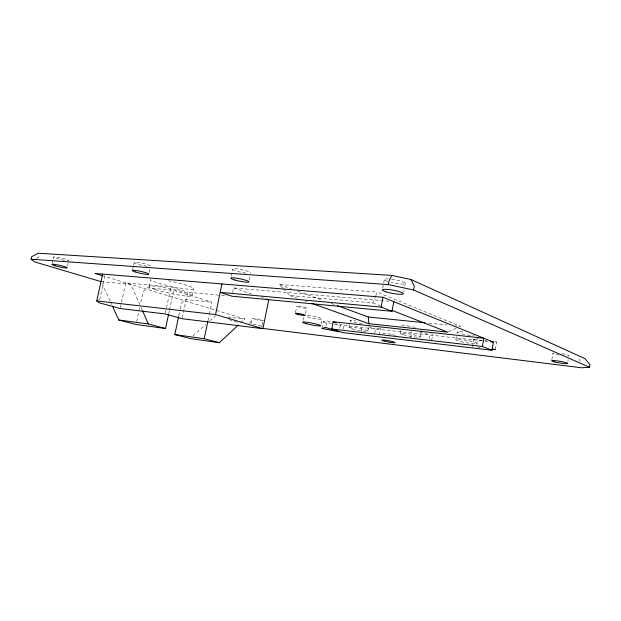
<?xml version="1.0" encoding="UTF-8"?>
<svg xmlns="http://www.w3.org/2000/svg" width="621" height="621" viewBox="0 0 621 621"><rect width="100%" height="100%" fill="white"/><g stroke="black" fill="none" stroke-linecap="round" stroke-linejoin="round"><path stroke-width="0.47" stroke-dasharray="3.1 2.33" d="M567.858 361.608L568.176 359.706M551.859 359.73L552.993 353.085M495.294 349.6L496.629 342.024L494.766 341.604M472.371 346.906L473.699 339.477L477.96 337.878M476.773 344.539L478.271 336.535M455.868 339.671L456.8 334.517M456.955 333.656L457.266 331.94M420.332 336.97L421.527 330.496M429.041 339.082L429.864 334.603L431.432 333.78M431.657 340.285L432.837 333.881M410.613 337.847L411.777 331.56M403.743 291.73L404.092 289.844M404.799 286.071L405.334 283.238M400.359 333.399L400.879 330.636M382.715 288.144L384.321 279.698M374.696 333.415L375.503 329.177L379.726 328.346M379.252 335.107L380.564 328.183M361.143 331.529L362.136 326.335M367.865 330.985L369.045 324.806M343.366 329.029L344.057 325.458L338.616 323.611M348.986 327.601L350.345 320.568M326.041 325.769L327.026 320.746L331.467 322.245M339.796 328.067L340.347 325.249L335.907 323.751M320.979 324.162L321.965 319.109M321.888 328.424L323.168 321.857L327.026 320.746M303.009 320.436L303.677 317.059M305.47 313.558L306.549 308.094A4.984 0.582 11.2 0 0 299.733 306.153A4.984 0.582 11.2 0 0 298.786 306.984A4.984 0.582 11.2 0 0 306.549 308.094M295.549 312.448L296.822 306.06M251.295 323.401L252.312 318.41M249.262 280.125L249.991 276.547M231.159 276.322L232.65 269.157M232.65 292.522L233.605 287.919L389.949 301.325M207.957 320.847L209.137 315.196M209.331 314.257L211.846 302.225L173.694 290.302L146.913 287.787L143.102 291.823L140.47 303.948M192.215 295.689L193.705 288.618M178.832 315.623L180.036 309.941M180.237 308.994L181.441 303.32L185.182 299.493L211.846 302.225M182.287 317.758L187.689 292.204L220.494 295.301M165.372 313.015L170.946 286.918L187.689 292.204M168.718 313.675L169.308 310.888M169.51 309.964L173.694 290.302M149.219 272.293L149.995 268.722M148.962 286.708L150.492 279.605A22.131 2.445 12.2 0 0 174.641 287.073A22.131 2.445 12.2 0 0 193.403 288.175A22.131 2.445 12.2 0 0 167.352 280.591M136.636 321.678L139.057 310.484M139.259 309.545L139.663 307.682M120.327 307.589L125.737 282.827L170.946 286.918M132.584 269.747L133.368 266.168M133.562 265.276L134.144 262.598M99.601 299.912L104.786 276.461L103.195 274.692M67.549 266.075L68.163 263.343M52.133 263.397L52.964 259.733M53.173 258.817L53.585 256.993A7.825 0.846 13 0 1 64.483 258.763A7.825 0.846 13 0 1 66.028 260.572M283.285 288.618L289.797 295.557L372.841 302.901L375.348 296.621M375.705 295.72L377.141 292.134L460.518 326.359L455.713 325.87M249.533 323.727L252.072 319.947M240.599 322.998L244.853 319.047L104.786 276.461M192.828 335.961L205.613 324.535M209.875 320.723L215.557 315.647M36.6 258.437L40.877 255.355M448.541 331.754L456.241 328.284M282.633 287.927L279.38 284.457L377.141 292.134M101.262 281.686L130.922 284.402L140.587 306.378M221.464 295.394L227.247 295.945M428.816 323.137L447.066 324.993M473.699 339.477L487.074 340.96M494.72 341.806L496.629 342.024M344.057 325.458L483.813 341.038M484.776 341.146L487.664 341.472M227.845 317.075L244.853 319.047M478.1 347.581L480.01 347.807M323.168 321.857L333.112 323.82M334.02 323.999L340.347 325.249M419.493 332.32L429.864 334.603M229.172 319.691L238.254 322.392M233.605 287.919L251.621 294.043M261.534 297.412L263.335 298.026M368.556 326.739L375.503 329.177M289.797 295.557L297.071 298.142M305.245 301.045L307.061 301.697M279.38 284.457L291.171 288.781M297.529 291.102L322.936 300.401M331.102 303.39L335.635 305.051M372.841 302.901L380.052 305.718M579.059 359.179L580.231 361.461M102.061 283.424L110.026 300.836M110.422 301.713L112.013 305.19M140.975 307.255L142.131 309.895M262.411 322.082L262.877 325.614M307.364 315.344A9.214 0.986 11.1 0 1 320.071 317.975A9.214 0.986 11.1 0 1 318.643 319.116A9.214 0.986 11.1 0 1 305.936 316.485M362.206 323.751A9.641 1.079 10.8 0 1 350.881 320.933A9.641 1.079 10.8 0 1 355.709 320.475M401.74 326.033A10.146 1.172 10.4 0 1 406.445 325.823A10.146 1.172 10.4 0 1 416.489 327.601M474.304 335.93A10.743 1.281 9.9 0 1 472.76 335.79M470.19 335.464A10.743 1.281 9.9 0 1 457.537 332.313A10.743 1.281 9.9 0 1 465.408 332.111M391.556 279.178A10.689 1.754 10.3 0 1 405.334 283.37A10.689 1.754 10.3 0 1 390.873 282.4M387.807 281.53A10.689 1.754 10.3 0 1 388.311 278.899M245.893 273.108A9.237 1.312 11.9 0 1 232.859 269.522A9.237 1.312 11.9 0 1 242.097 269.793A9.237 1.312 11.9 0 1 250.31 273.232M146.983 266.215A8.438 1.048 12.6 0 1 134.563 262.947A8.438 1.048 12.6 0 1 141.774 263.11A8.438 1.048 12.6 0 1 150.437 266.293M64.351 260.308A7.825 0.846 13 0 1 53.561 257.047M561.974 353.753A8.089 0.9 9.3 0 1 568.316 355.344A8.089 0.9 9.3 0 1 567.19 356.066M559.148 355.088A8.089 0.9 9.3 0 1 553.521 352.945M383.367 333.819A6.777 0.706 10.6 0 1 384.717 333.368A6.777 0.706 10.6 0 1 391.059 334.315M392.713 334.688A6.777 0.706 10.6 0 1 395.29 335.41M263.04 320.902A5.969 0.551 11.5 0 1 254.129 319.21A5.969 0.551 11.5 0 1 254.68 318.457A5.969 0.551 11.5 0 1 263.397 320.413M262.528 326.716A5.969 0.512 11.5 0 1 260.867 326.599M253.05 324.255A5.969 0.512 11.5 0 1 262.217 326.25M352.27 328.889A9.649 1.001 10.8 0 0 367.741 331.226A9.649 1.001 10.8 0 0 355.251 327.725A9.649 1.001 10.8 0 0 352.27 328.889M403.417 334.711A10.153 1.087 10.4 0 0 420.037 337.203A10.153 1.087 10.4 0 0 407.57 333.601A10.153 1.087 10.4 0 0 403.417 334.711M460.759 341.566A10.751 1.188 10 0 0 477.037 343.444A10.751 1.188 10 0 0 461.574 339.625A10.751 1.188 10 0 0 460.759 341.566M155.592 289.627A22.146 2.267 12.1 0 0 191.602 296.155A22.146 2.267 12.1 0 0 164.503 287.616A22.146 2.267 12.1 0 0 155.592 289.627"/><path stroke-width="0.93" d="M262.605 328.4L581.761 367.779L589.523 367.252L589.95 364.698L584.943 358.635L411.017 279.52L391.812 275.406L38.246 253.221L31.617 256.745L31.05 259.205L34.621 261.883L101.262 281.686M492.011 350.244L482.362 346.487L483.829 338.212L333.174 321.763L331.761 329.006L342.683 332.592L492.011 350.244L493.447 342.117L383.01 297.265L94.928 273.457L102.993 275.91M589.523 367.252L413.64 289.991L414.316 286.397L411.017 279.52M391.991 311.307L381.147 307.084L220.176 292.359L231.889 296.209L391.991 311.307L393.815 301.651M381.147 307.084L383.01 297.265M31.05 259.205L388.319 284.597L389.002 280.995L391.812 275.406M102.659 274.102L96.729 300.898L98.98 302.73L120.125 308.505L165.178 313.947L182.085 318.705L262.908 328.695L268.738 299.865L266.036 298.949M178.631 316.57L174.819 334.556L204.231 338.732L207.763 321.787M96.729 300.898L215.565 314.568L221.93 283.952M112.409 306.06L118.782 319.994L136.03 324.48L165.551 328.509L168.516 314.599M174.819 334.556L189.979 338.499L219.314 342.722L238.464 324.969M337.451 305.711L368.3 317.005L424.974 322.749M311.602 303.312L368.827 323.673L447.687 332.142L391.781 310.298M490.559 341.791L493.447 342.117M331.761 329.006L482.362 346.487M492.43 349.266L495.294 349.6L492.492 348.986M118.782 319.994L148.318 323.96L165.551 328.509M388.319 284.597L413.64 289.991M204.231 338.732L219.314 342.722M215.565 314.568L262.908 328.695M333.174 321.763L335.891 322.687M142.519 310.772L148.318 323.96M368.3 317.005L368.827 323.673M325.715 327.446L321.888 328.424L339.066 331.824L325.715 327.446M306.184 323.65A9.222 0.916 11.1 0 0 320.646 325.846A9.222 0.916 11.1 0 0 308.187 322.431A9.222 0.916 11.1 0 0 306.184 323.65M297.343 314.242A4.991 0.536 11.2 0 0 305.105 315.383A4.991 0.536 11.2 0 0 298.274 313.481A4.991 0.536 11.2 0 0 297.343 314.242M234.971 280.048A9.253 1.219 11.8 0 0 248.897 281.918A9.253 1.219 11.8 0 0 235.677 278.037A9.253 1.219 11.8 0 0 234.971 280.048M135.199 271.92A8.446 0.97 12.5 0 0 148.706 274.303A8.446 0.97 12.5 0 0 137.916 270.818A8.446 0.97 12.5 0 0 135.199 271.92M383.964 341.014A6.777 0.652 10.7 0 0 394.956 342.707A6.777 0.652 10.7 0 0 386.409 340.347A6.777 0.652 10.7 0 0 383.964 341.014M554.693 361.942A8.096 0.831 9.4 0 0 567.54 363.51A8.096 0.831 9.4 0 0 556.649 360.817A8.096 0.831 9.4 0 0 554.693 361.942M55.067 265.741A7.832 0.784 12.9 0 0 67.138 267.892A7.832 0.784 12.9 0 0 56.402 264.655A7.832 0.784 12.9 0 0 55.067 265.741M385.711 291.73A10.697 1.63 10.4 0 0 403.13 293.997A10.697 1.63 10.4 0 0 389.747 289.658A10.697 1.63 10.4 0 0 385.711 291.73"/></g></svg>
